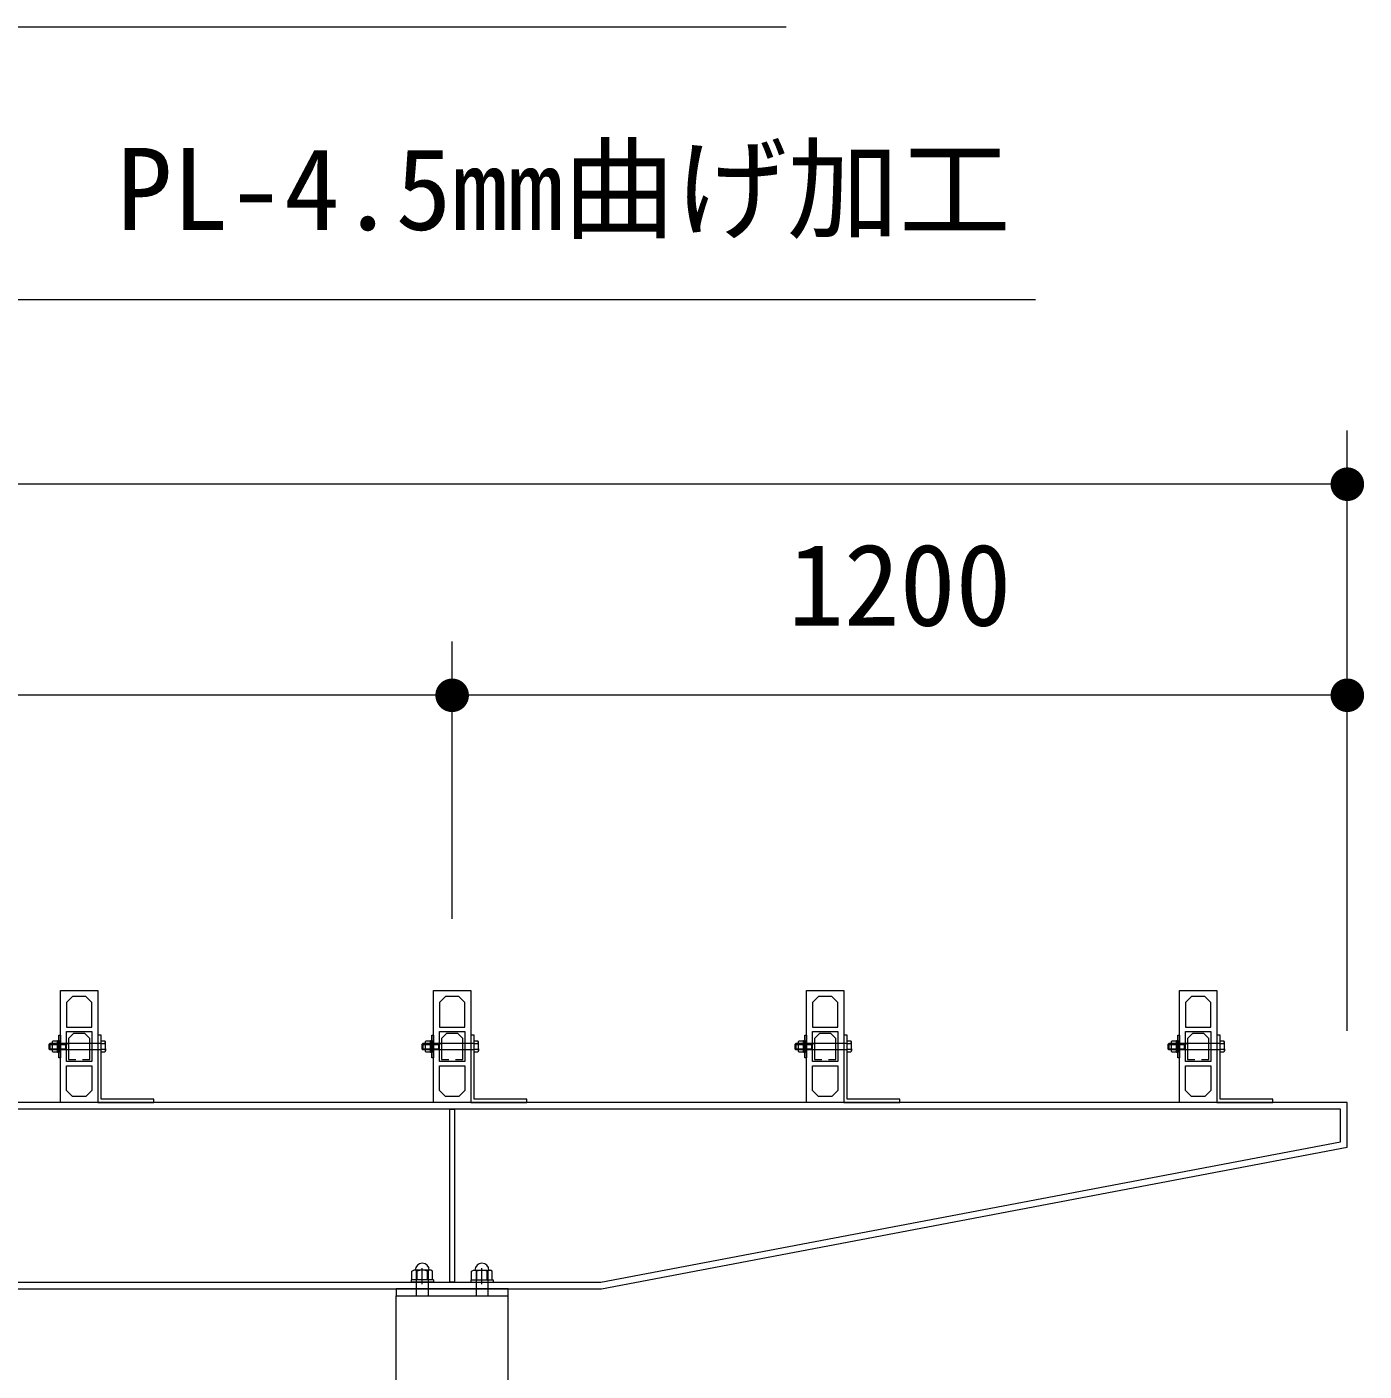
# Model space of a CAD drawing. Units: millimetres at full size, sheet at 1:60; details may follow other scales. Extents: x -1200 to 26400, y -900 to 18720.
# Drawn here: x 11010 to 12803, y 7026 to 8828 of the extents above; entities that cross this region are included whole.
import ezdxf
from ezdxf.enums import TextEntityAlignment as Align

# ---------------------------------------------------------------- set-up
doc = ezdxf.new("R2010")
doc.units = ezdxf.units.MM
doc.header["$LTSCALE"] = 60
for name, color, linetype, lineweight in [('D-STR', 1, 'Continuous', 13), ('D-STR-DIM', 7, 'Continuous', 13), ('D-STR-HTXT', 7, 'Continuous', 13)]:
    doc.layers.add(name, color=color, linetype=linetype, lineweight=lineweight)
doc.styles.add('ＭＳ ゴシック', font='')
doc.styles.get('ＭＳ ゴシック').set_extended_font_data('MS Gothic')

# ---------------------------------------------------------------- blocks, each defined once
blk = doc.blocks.new('filled_dot')
at = {"color": 0, "linetype": 'Continuous', "lineweight": -2, "const_width": 1.25}
blk.add_lwpolyline([(-0.625, 0, 1), (0.625, 0, 1)], format="xyb", close=True, dxfattribs=at)

msp = doc.modelspace()

# ---------------------------------------------------------------- linework, layer by layer
at = {"layer": 'D-STR'}
for p, q in [((11055.37, 7386.49), (11055.37, 7536.49)), ((11055.37, 7536.49), (11105.37, 7536.49)), ((11105.37, 7536.49), (11105.37, 7386.49)), ((11555.37, 7386.49), (11555.37, 7536.49)), ((11555.37, 7536.49), (11605.37, 7536.49)), ((11605.37, 7536.49), (11605.37, 7386.49)), ((12055.37, 7386.49), (12055.37, 7536.49)), ((12055.37, 7536.49), (12105.37, 7536.49)), ((12105.37, 7536.49), (12105.37, 7386.49)), ((12555.37, 7386.49), (12555.37, 7536.49)), ((12555.37, 7536.49), (12605.37, 7536.49)), ((12605.37, 7536.49), (12605.37, 7386.49)), ((11071.37, 7528.49), (11063.37, 7520.49)), ((11063.37, 7520.49), (11063.37, 7487.49)), ((11089.37, 7528.49), (11071.37, 7528.49)), ((11097.37, 7520.49), (11089.37, 7528.49)), ((11097.37, 7487.49), (11097.37, 7520.49)), ((11571.37, 7528.49), (11563.37, 7520.49)), ((11563.37, 7520.49), (11563.37, 7487.49)), ((11589.37, 7528.49), (11571.37, 7528.49)), ((11597.37, 7520.49), (11589.37, 7528.49)), ((11597.37, 7487.49), (11597.37, 7520.49)), ((12071.37, 7528.49), (12063.37, 7520.49)), ((12063.37, 7520.49), (12063.37, 7487.49)), ((12089.37, 7528.49), (12071.37, 7528.49)), ((12097.37, 7520.49), (12089.37, 7528.49)), ((12097.37, 7487.49), (12097.37, 7520.49)), ((12571.37, 7528.49), (12563.37, 7520.49)), ((12563.37, 7520.49), (12563.37, 7487.49)), ((12589.37, 7528.49), (12571.37, 7528.49)), ((12597.37, 7520.49), (12589.37, 7528.49)), ((12597.37, 7487.49), (12597.37, 7520.49)), ((11063.37, 7487.49), (11097.37, 7487.49)), ((11063.37, 7441.49), (11063.37, 7481.49)), ((11063.37, 7481.49), (11097.37, 7481.49)), ((11072.72, 7478.92), (11065.92, 7472.12)), ((11088.02, 7478.92), (11072.72, 7478.92)), ((11094.82, 7472.12), (11088.02, 7478.92)), ((11097.37, 7481.49), (11097.37, 7441.49)), ((11563.37, 7487.49), (11597.37, 7487.49)), ((11563.37, 7441.49), (11563.37, 7481.49)), ((11563.37, 7481.49), (11597.37, 7481.49)), ((11572.72, 7478.92), (11565.92, 7472.12)), ((11588.02, 7478.92), (11572.72, 7478.92)), ((11594.82, 7472.12), (11588.02, 7478.92)), ((11597.37, 7481.49), (11597.37, 7441.49)), ((12063.37, 7487.49), (12097.37, 7487.49)), ((12063.37, 7441.49), (12063.37, 7481.49)), ((12063.37, 7481.49), (12097.37, 7481.49)), ((12072.72, 7478.92), (12065.92, 7472.12)), ((12088.02, 7478.92), (12072.72, 7478.92)), ((12094.82, 7472.12), (12088.02, 7478.92)), ((12097.37, 7481.49), (12097.37, 7441.49)), ((12563.37, 7487.49), (12597.37, 7487.49)), ((12563.37, 7441.49), (12563.37, 7481.49)), ((12563.37, 7481.49), (12597.37, 7481.49)), ((12572.72, 7478.92), (12565.92, 7472.12)), ((12588.02, 7478.92), (12572.72, 7478.92)), ((12594.82, 7472.12), (12588.02, 7478.92)), ((12597.37, 7481.49), (12597.37, 7441.49)), ((11039.87, 7464.41), (11061.87, 7464.41)), ((11040.96, 7465.49), (11040.96, 7457.49)), ((11044.57, 7467.99), (11045.15, 7469)), ((11044.57, 7454.99), (11044.57, 7467.99)), ((11045.15, 7469), (11050.79, 7469)), ((11050.79, 7465.25), (11045.15, 7465.25)), ((11050.79, 7469), (11051.37, 7467.99)), ((11051.37, 7469.49), (11053.37, 7469.49)), ((11051.37, 7453.49), (11051.37, 7469.49)), ((11051.37, 7467.99), (11051.37, 7454.99)), ((11053.37, 7476.49), (11055.37, 7476.49)), ((11053.37, 7446.49), (11053.37, 7476.49)), ((11053.37, 7469.49), (11053.37, 7453.49)), ((11055.37, 7476.49), (11055.37, 7446.49)), ((11061.87, 7465.49), (11061.87, 7457.49)), ((11061.87, 7464.41), (11065.62, 7465.49)), ((11065.92, 7472.12), (11065.92, 7444.07)), ((11094.82, 7444.07), (11094.82, 7472.12)), ((11109.87, 7476.49), (11105.37, 7476.49)), ((11105.37, 7476.49), (11105.37, 7386.49)), ((11109.87, 7390.99), (11109.87, 7476.49)), ((11114.68, 7465.25), (11109.87, 7465.25)), ((11539.87, 7464.41), (11561.87, 7464.41)), ((11540.96, 7465.49), (11540.96, 7457.49)), ((11544.57, 7467.99), (11545.15, 7469)), ((11544.57, 7454.99), (11544.57, 7467.99)), ((11545.15, 7469), (11550.79, 7469)), ((11550.79, 7465.25), (11545.15, 7465.25)), ((11550.79, 7469), (11551.37, 7467.99)), ((11551.37, 7469.49), (11553.37, 7469.49)), ((11551.37, 7453.49), (11551.37, 7469.49)), ((11551.37, 7467.99), (11551.37, 7454.99)), ((11553.37, 7476.49), (11555.37, 7476.49)), ((11553.37, 7446.49), (11553.37, 7476.49)), ((11553.37, 7469.49), (11553.37, 7453.49)), ((11555.37, 7476.49), (11555.37, 7446.49)), ((11561.87, 7465.49), (11561.87, 7457.49)), ((11561.87, 7464.41), (11565.62, 7465.49)), ((11565.92, 7472.12), (11565.92, 7444.07)), ((11594.82, 7444.07), (11594.82, 7472.12)), ((11609.87, 7476.49), (11605.37, 7476.49)), ((11605.37, 7476.49), (11605.37, 7386.49)), ((11609.87, 7390.99), (11609.87, 7476.49)), ((11614.68, 7465.25), (11609.87, 7465.25)), ((12039.87, 7464.41), (12061.87, 7464.41)), ((12040.96, 7465.49), (12040.96, 7457.49)), ((12044.57, 7467.99), (12045.15, 7469)), ((12044.57, 7454.99), (12044.57, 7467.99)), ((12045.15, 7469), (12050.79, 7469)), ((12050.79, 7465.25), (12045.15, 7465.25)), ((12050.79, 7469), (12051.37, 7467.99)), ((12051.37, 7469.49), (12053.37, 7469.49)), ((12051.37, 7453.49), (12051.37, 7469.49)), ((12051.37, 7467.99), (12051.37, 7454.99)), ((12053.37, 7476.49), (12055.37, 7476.49)), ((12053.37, 7446.49), (12053.37, 7476.49)), ((12053.37, 7469.49), (12053.37, 7453.49)), ((12055.37, 7476.49), (12055.37, 7446.49)), ((12061.87, 7465.49), (12061.87, 7457.49)), ((12061.87, 7464.41), (12065.62, 7465.49)), ((12065.92, 7472.12), (12065.92, 7444.07)), ((12094.82, 7444.07), (12094.82, 7472.12)), ((12109.87, 7476.49), (12105.37, 7476.49)), ((12105.37, 7476.49), (12105.37, 7386.49)), ((12109.87, 7390.99), (12109.87, 7476.49)), ((12114.68, 7465.25), (12109.87, 7465.25)), ((12539.87, 7464.41), (12561.87, 7464.41)), ((12540.96, 7465.49), (12540.96, 7457.49)), ((12544.57, 7467.99), (12545.15, 7469)), ((12544.57, 7454.99), (12544.57, 7467.99)), ((12545.15, 7469), (12550.79, 7469)), ((12550.79, 7465.25), (12545.15, 7465.25)), ((12550.79, 7469), (12551.37, 7467.99)), ((12551.37, 7469.49), (12553.37, 7469.49)), ((12551.37, 7453.49), (12551.37, 7469.49)), ((12551.37, 7467.99), (12551.37, 7454.99)), ((12553.37, 7476.49), (12555.37, 7476.49)), ((12553.37, 7446.49), (12553.37, 7476.49)), ((12553.37, 7469.49), (12553.37, 7453.49)), ((12555.37, 7476.49), (12555.37, 7446.49)), ((12561.87, 7465.49), (12561.87, 7457.49)), ((12561.87, 7464.41), (12565.62, 7465.49)), ((12565.92, 7472.12), (12565.92, 7444.07)), ((12594.82, 7444.07), (12594.82, 7472.12)), ((12609.87, 7476.49), (12605.37, 7476.49)), ((12605.37, 7476.49), (12605.37, 7386.49)), ((12609.87, 7390.99), (12609.87, 7476.49)), ((12614.68, 7465.25), (12609.87, 7465.25)), ((11039.87, 7458.58), (11061.87, 7458.58)), ((11045.15, 7453.99), (11044.57, 7454.99)), ((11045.15, 7457.74), (11050.79, 7457.74)), ((11050.79, 7453.99), (11045.15, 7453.99)), ((11051.37, 7454.99), (11050.79, 7453.99)), ((11053.37, 7453.49), (11051.37, 7453.49)), ((11055.37, 7446.49), (11053.37, 7446.49)), ((11061.87, 7458.58), (11065.62, 7457.49)), ((11097.37, 7441.49), (11063.37, 7441.49)), ((11065.92, 7444.07), (11075.92, 7444.07)), ((11084.82, 7444.07), (11094.82, 7444.07)), ((11109.87, 7457.74), (11114.68, 7457.74)), ((11539.87, 7458.58), (11561.87, 7458.58)), ((11545.15, 7453.99), (11544.57, 7454.99)), ((11545.15, 7457.74), (11550.79, 7457.74)), ((11550.79, 7453.99), (11545.15, 7453.99)), ((11551.37, 7454.99), (11550.79, 7453.99)), ((11553.37, 7453.49), (11551.37, 7453.49)), ((11555.37, 7446.49), (11553.37, 7446.49)), ((11561.87, 7458.58), (11565.62, 7457.49)), ((11597.37, 7441.49), (11563.37, 7441.49)), ((11565.92, 7444.07), (11575.92, 7444.07)), ((11584.82, 7444.07), (11594.82, 7444.07)), ((11609.87, 7457.74), (11614.68, 7457.74)), ((12039.87, 7458.58), (12061.87, 7458.58)), ((12045.15, 7453.99), (12044.57, 7454.99)), ((12045.15, 7457.74), (12050.79, 7457.74)), ((12050.79, 7453.99), (12045.15, 7453.99)), ((12051.37, 7454.99), (12050.79, 7453.99)), ((12053.37, 7453.49), (12051.37, 7453.49)), ((12055.37, 7446.49), (12053.37, 7446.49)), ((12061.87, 7458.58), (12065.62, 7457.49)), ((12097.37, 7441.49), (12063.37, 7441.49)), ((12065.92, 7444.07), (12075.92, 7444.07)), ((12084.82, 7444.07), (12094.82, 7444.07)), ((12109.87, 7457.74), (12114.68, 7457.74)), ((12539.87, 7458.58), (12561.87, 7458.58)), ((12545.15, 7453.99), (12544.57, 7454.99)), ((12545.15, 7457.74), (12550.79, 7457.74)), ((12550.79, 7453.99), (12545.15, 7453.99)), ((12551.37, 7454.99), (12550.79, 7453.99)), ((12553.37, 7453.49), (12551.37, 7453.49)), ((12555.37, 7446.49), (12553.37, 7446.49)), ((12561.87, 7458.58), (12565.62, 7457.49)), ((12597.37, 7441.49), (12563.37, 7441.49)), ((12565.92, 7444.07), (12575.92, 7444.07)), ((12584.82, 7444.07), (12594.82, 7444.07)), ((12609.87, 7457.74), (12614.68, 7457.74)), ((11063.37, 7402.49), (11063.37, 7435.49)), ((11063.37, 7435.49), (11097.37, 7435.49)), ((11097.37, 7435.49), (11097.37, 7402.49)), ((11563.37, 7402.49), (11563.37, 7435.49)), ((11563.37, 7435.49), (11597.37, 7435.49)), ((11597.37, 7435.49), (11597.37, 7402.49)), ((12063.37, 7402.49), (12063.37, 7435.49)), ((12063.37, 7435.49), (12097.37, 7435.49)), ((12097.37, 7435.49), (12097.37, 7402.49)), ((12563.37, 7402.49), (12563.37, 7435.49)), ((12563.37, 7435.49), (12597.37, 7435.49)), ((12597.37, 7435.49), (12597.37, 7402.49)), ((11071.37, 7394.49), (11063.37, 7402.49)), ((11089.37, 7394.49), (11071.37, 7394.49)), ((11097.37, 7402.49), (11089.37, 7394.49)), ((11180.37, 7390.99), (11109.87, 7390.99)), ((11180.37, 7386.49), (11180.37, 7390.99)), ((11571.37, 7394.49), (11563.37, 7402.49)), ((11589.37, 7394.49), (11571.37, 7394.49)), ((11597.37, 7402.49), (11589.37, 7394.49)), ((11680.37, 7390.99), (11609.87, 7390.99)), ((11680.37, 7386.49), (11680.37, 7390.99)), ((12071.37, 7394.49), (12063.37, 7402.49)), ((12089.37, 7394.49), (12071.37, 7394.49)), ((12097.37, 7402.49), (12089.37, 7394.49)), ((12180.37, 7390.99), (12109.87, 7390.99)), ((12180.37, 7386.49), (12180.37, 7390.99)), ((12571.37, 7394.49), (12563.37, 7402.49)), ((12589.37, 7394.49), (12571.37, 7394.49)), ((12597.37, 7402.49), (12589.37, 7394.49)), ((12680.37, 7390.99), (12609.87, 7390.99)), ((12680.37, 7386.49), (12680.37, 7390.99)), ((12780.37, 7386.49), (2380.37, 7386.49)), ((12771.37, 7377.49), (7582.87, 7377.49)), ((11105.37, 7386.49), (11055.37, 7386.49)), ((11105.37, 7386.49), (11180.37, 7386.49)), ((11605.37, 7386.49), (11555.37, 7386.49)), ((11577.37, 7377.49), (11583.37, 7377.49)), ((11577.37, 7145.49), (11577.37, 7377.49)), ((11583.37, 7377.49), (11583.37, 7145.49)), ((11605.37, 7386.49), (11680.37, 7386.49)), ((12105.37, 7386.49), (12055.37, 7386.49)), ((12105.37, 7386.49), (12180.37, 7386.49)), ((12605.37, 7386.49), (12555.37, 7386.49)), ((12605.37, 7386.49), (12680.37, 7386.49)), ((12771.37, 7333.95), (12771.37, 7377.49)), ((12780.37, 7326.49), (12780.37, 7386.49)), ((11779.53, 7145.49), (12771.37, 7333.95)), ((11780.37, 7136.49), (12780.37, 7326.49)), ((11526.52, 7160.39), (11528.97, 7161.69)), ((11526.52, 7148.69), (11526.52, 7160.39)), ((11551.77, 7161.69), (11528.97, 7161.69)), ((11532.37, 7161.69), (11532.37, 7127.49)), ((11533.44, 7148.69), (11533.44, 7160.39)), ((11540.37, 7142.89), (11540.37, 7164.29)), ((11547.3, 7148.69), (11547.3, 7160.39)), ((11548.37, 7161.69), (11548.37, 7127.49)), ((11554.23, 7160.39), (11551.77, 7161.69)), ((11554.23, 7148.69), (11554.23, 7160.39)), ((11606.52, 7160.39), (11608.97, 7161.69)), ((11606.52, 7148.69), (11606.52, 7160.39)), ((11608.97, 7161.69), (11631.77, 7161.69)), ((11612.37, 7161.69), (11612.37, 7127.49)), ((11613.44, 7148.69), (11613.44, 7160.39)), ((11620.37, 7142.89), (11620.37, 7164.29)), ((11627.3, 7148.69), (11627.3, 7160.39)), ((11628.37, 7161.69), (11628.37, 7127.49)), ((11634.23, 7160.39), (11631.77, 7161.69)), ((11634.23, 7148.69), (11634.23, 7160.39)), ((3380.37, 7136.49), (11780.37, 7136.49)), ((7582.87, 7145.49), (11779.53, 7145.49)), ((11555.37, 7148.69), (11525.37, 7148.69)), ((11525.37, 7148.69), (11525.37, 7145.49)), ((11555.37, 7145.49), (11525.37, 7145.49)), ((11555.37, 7148.69), (11555.37, 7145.49)), ((11583.37, 7145.49), (11577.37, 7145.49)), ((11605.37, 7148.69), (11635.37, 7148.69)), ((11605.37, 7148.69), (11605.37, 7145.49)), ((11605.37, 7145.49), (11635.37, 7145.49)), ((11635.37, 7148.69), (11635.37, 7145.49)), ((11505.37, 6986.49), (11505.37, 7127.49)), ((11655.37, 6986.49), (11655.37, 7127.49))]:
    msp.add_line(p, q, dxfattribs=at)
for points in [[(11109.87, 7465.49), (11040.96, 7465.49), (11039.87, 7464.41), (11039.87, 7458.58), (11040.96, 7457.49), (11109.87, 7457.49)], [(11609.87, 7465.49), (11540.96, 7465.49), (11539.87, 7464.41), (11539.87, 7458.58), (11540.96, 7457.49), (11609.87, 7457.49)], [(12109.87, 7465.49), (12040.96, 7465.49), (12039.87, 7464.41), (12039.87, 7458.58), (12040.96, 7457.49), (12109.87, 7457.49)], [(12609.87, 7465.49), (12540.96, 7465.49), (12539.87, 7464.41), (12539.87, 7458.58), (12540.96, 7457.49), (12609.87, 7457.49)]]:
    msp.add_lwpolyline(points, dxfattribs=at)
for points in [[(11109.87, 7469), (11114.68, 7469), (11115.26, 7467.99), (11115.26, 7454.99), (11114.68, 7453.99), (11109.87, 7453.99)], [(11609.87, 7469), (11614.68, 7469), (11615.26, 7467.99), (11615.26, 7454.99), (11614.68, 7453.99), (11609.87, 7453.99)], [(12109.87, 7469), (12114.68, 7469), (12115.26, 7467.99), (12115.26, 7454.99), (12114.68, 7453.99), (12109.87, 7453.99)], [(12609.87, 7469), (12614.68, 7469), (12615.26, 7467.99), (12615.26, 7454.99), (12614.68, 7453.99), (12609.87, 7453.99)], [(11505.37, 7127.49), (11655.37, 7127.49), (11655.37, 7136.49), (11505.37, 7136.49)]]:
    msp.add_lwpolyline(points, close=True, dxfattribs=at)
for centre, radius, start, end in [((11529.98, 7156.82), 4.98, 45.90122, 78.32053), ((11540.38, 7161.69), 9.38, 0, 180), ((11540.37, 7142.58), 19.11, 68.74529, 111.25471), ((11550.76, 7156.82), 4.98, 101.67947, 134.09878), ((11620.36, 7161.69), 9.38, 0, 180), ((11609.98, 7156.82), 4.98, 45.90122, 78.32053), ((11620.37, 7142.58), 19.11, 68.74529, 111.25471), ((11630.76, 7156.82), 4.98, 101.67947, 134.09878)]:
    msp.add_arc(centre, radius, start, end, dxfattribs=at)
for points in [[(11114.68, 7469), (11114.72, 7468.84), (11114.83, 7468.37), (11114.86, 7468.21), (11114.9, 7468.05), (11115, 7467.58), (11115.03, 7467.42), (11115.06, 7467.26), (11115.15, 7466.79), (11115.17, 7466.63), (11115.2, 7466.47), (11115.26, 7465.99), (11115.27, 7465.83), (11115.29, 7465.61), (11115.33, 7464.93), (11115.34, 7464.71), (11115.35, 7464.48), (11115.34, 7463.8), (11115.34, 7463.57), (11115.34, 7463.35), (11115.33, 7462.67), (11115.32, 7462.44), (11115.32, 7462.21), (11115.31, 7461.53), (11115.32, 7461.31), (11115.33, 7461.03), (11115.36, 7460.21), (11115.38, 7459.94), (11115.4, 7459.67), (11115.47, 7458.85), (11115.5, 7458.58), (11115.53, 7458.31), (11115.63, 7457.49), (11115.66, 7457.22), (11115.69, 7456.95), (11115.8, 7456.14), (11115.84, 7455.87)], [(11614.68, 7469), (11614.72, 7468.84), (11614.83, 7468.37), (11614.86, 7468.21), (11614.9, 7468.05), (11615, 7467.58), (11615.03, 7467.42), (11615.06, 7467.26), (11615.15, 7466.79), (11615.17, 7466.63), (11615.2, 7466.47), (11615.26, 7465.99), (11615.27, 7465.83), (11615.29, 7465.61), (11615.33, 7464.93), (11615.34, 7464.71), (11615.35, 7464.48), (11615.34, 7463.8), (11615.34, 7463.57), (11615.34, 7463.35), (11615.33, 7462.67), (11615.32, 7462.44), (11615.32, 7462.21), (11615.31, 7461.53), (11615.32, 7461.31), (11615.33, 7461.03), (11615.36, 7460.21), (11615.38, 7459.94), (11615.4, 7459.67), (11615.47, 7458.85), (11615.5, 7458.58), (11615.53, 7458.31), (11615.63, 7457.49), (11615.66, 7457.22), (11615.69, 7456.95), (11615.8, 7456.14), (11615.84, 7455.87)], [(12114.68, 7469), (12114.72, 7468.84), (12114.83, 7468.37), (12114.86, 7468.21), (12114.9, 7468.05), (12115, 7467.58), (12115.03, 7467.42), (12115.06, 7467.26), (12115.15, 7466.79), (12115.17, 7466.63), (12115.2, 7466.47), (12115.26, 7465.99), (12115.27, 7465.83), (12115.29, 7465.61), (12115.33, 7464.93), (12115.34, 7464.71), (12115.35, 7464.48), (12115.34, 7463.8), (12115.34, 7463.57), (12115.34, 7463.35), (12115.33, 7462.67), (12115.32, 7462.44), (12115.32, 7462.21), (12115.31, 7461.53), (12115.32, 7461.31), (12115.33, 7461.03), (12115.36, 7460.21), (12115.38, 7459.94), (12115.4, 7459.67), (12115.47, 7458.85), (12115.5, 7458.58), (12115.53, 7458.31), (12115.63, 7457.49), (12115.66, 7457.22), (12115.69, 7456.95), (12115.8, 7456.14), (12115.84, 7455.87)], [(12614.68, 7469), (12614.72, 7468.84), (12614.83, 7468.37), (12614.86, 7468.21), (12614.9, 7468.05), (12615, 7467.58), (12615.03, 7467.42), (12615.06, 7467.26), (12615.15, 7466.79), (12615.17, 7466.63), (12615.2, 7466.47), (12615.26, 7465.99), (12615.27, 7465.83), (12615.29, 7465.61), (12615.33, 7464.93), (12615.34, 7464.71), (12615.35, 7464.48), (12615.34, 7463.8), (12615.34, 7463.57), (12615.34, 7463.35), (12615.33, 7462.67), (12615.32, 7462.44), (12615.32, 7462.21), (12615.31, 7461.53), (12615.32, 7461.31), (12615.33, 7461.03), (12615.36, 7460.21), (12615.38, 7459.94), (12615.4, 7459.67), (12615.47, 7458.85), (12615.5, 7458.58), (12615.53, 7458.31), (12615.63, 7457.49), (12615.66, 7457.22), (12615.69, 7456.95), (12615.8, 7456.14), (12615.84, 7455.87)]]:
    msp.add_open_spline(points, degree=3, knots=[0, 0, 0, 0, 1, 1, 1, 2, 2, 2, 3, 3, 3, 4, 4, 4, 5, 5, 5, 6, 6, 6, 7, 7, 7, 8, 8, 8, 9, 9, 9, 10, 10, 10, 11, 11, 11, 12, 12, 12, 12], dxfattribs=at)
at = {"layer": 'D-STR-DIM'}
for p, q in [((12780.37, 7482.49), (12780.37, 8287.19)), ((12780.37, 8215.19), (2380.37, 8215.19)), ((11580.37, 7632.49), (11580.37, 8004.28)), ((11580.37, 7682.49), (11580.37, 8004.28)), ((12780.37, 7482.49), (12780.37, 8004.28)), ((11580.37, 7932.28), (7580.37, 7932.28)), ((12780.37, 7932.28), (11580.37, 7932.28))]:
    msp.add_line(p, q, dxfattribs=at)
at = {"layer": 'D-STR-HTXT'}
for points in [[(10109.87, 7476.49), (10730.14, 8828.21), (10910.14, 8828.21), (12028.08, 8828.21)], [(10180.37, 7388.74), (10897.25, 8462.77), (11077.25, 8462.77), (12362.5, 8462.77)]]:
    msp.add_lwpolyline(points, dxfattribs=at)

# ---------------------------------------------------------------- block references
at = {"layer": 'D-STR-DIM', "xscale": 18, "yscale": 18, "rotation": 180}
for p in [(12780.37, 8215.19), (11580.37, 7932.28), (12780.37, 7932.28)]:
    msp.add_blockref('filled_dot', p, dxfattribs=at)
at = {"layer": 'D-STR-DIM', "xscale": 18, "yscale": 18}
msp.add_blockref('filled_dot', (11580.37, 7932.28), dxfattribs=at)

# ---------------------------------------------------------------- texts
at = {"layer": 'D-STR-DIM', "style": 'ＭＳ ゴシック'}
msp.add_text('1200', height=110, dxfattribs=at).set_placement((12180.37, 8135.54), align=Align.TOP_CENTER)
at = {"layer": 'D-STR-HTXT', "style": 'ＭＳ ゴシック'}
msp.add_text('PL-4.5mm曲げ加工', height=110, dxfattribs=at).set_placement((11130.52, 8666.04), align=Align.TOP_LEFT)

doc.saveas('drawing.dxf')
